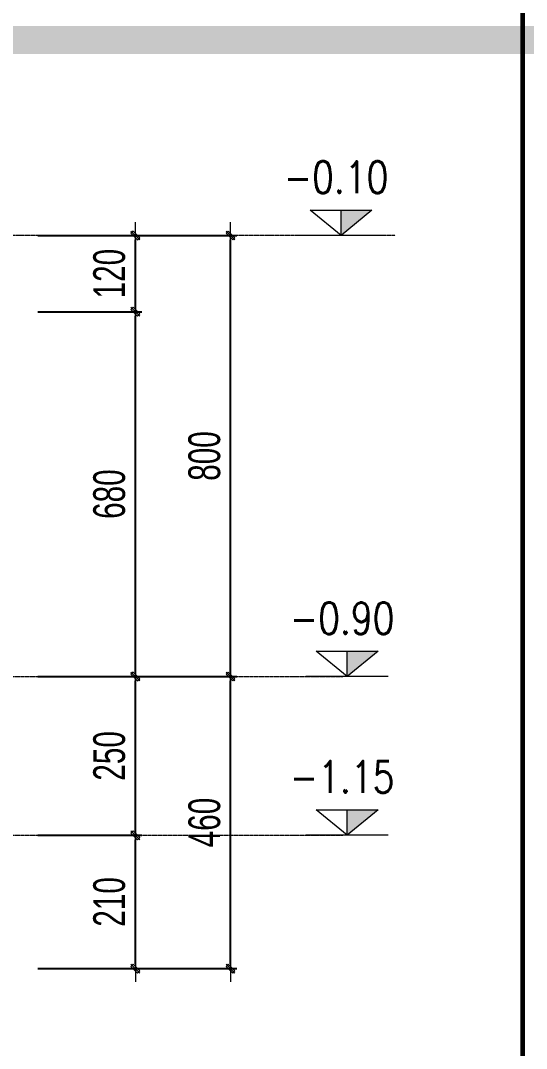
# Model space of a CAD drawing. Header units: millimetres. Extents: x -178395 to 493851, y -561170 to -280028.
# Drawn here: x -74825 to -70845, y -466942 to -458847 of the extents above; entities that cross this region are included whole.
import ezdxf
from ezdxf.enums import TextEntityAlignment as Align

# ---------------------------------------------------------------- set-up
doc = ezdxf.new("R2010")
doc.units = ezdxf.units.MM
doc.header["$MEASUREMENT"] = 0
doc.header["$PDMODE"] = 32
doc.linetypes.add('CENTER', pattern=[2, 1.25, -0.25, 0.25, -0.25])
doc.layers.get('Defpoints').update_dxf_attribs({"color": 1})
for name, color, linetype, lineweight in [('Dim', 252, 'Continuous', 13), ('Khungten_LCDI', 7, 'Continuous', 5), ('LC Dim', 8, 'Continuous', 18), ('LC Net thay', 63, 'Continuous', 25), ('LC Text1', 3, 'Continuous', 20), ('LC Text2', 7, 'Continuous', 25), ('truc', 76, 'CENTER', 9)]:
    doc.layers.add(name, color=color, linetype=linetype, lineweight=lineweight)
doc.layers.add('HATCH', color=7, linetype='Continuous')
doc.styles.add('HOATBIF', font='hoatbif.shx', dxfattribs={"width": 0.7})
doc.styles.add('Khungten', font='VHAVAN.TTF', dxfattribs={"width": 0.9, "height": 5000})
doc.styles.add('LC 1', font='VHAVANB.TTF')
doc.styles.add('T1', font='Vnsimli.shx', dxfattribs={"width": 0.8})
doc.styles.add('Title', font='VHBLACK.TTF', dxfattribs={"width": 0.8})
doc.dimstyles.new('1-100', dxfattribs={"dimscale": 100, "dimtxt": 2.5, "dimasz": 0.35, "dimexe": 0.5, "dimexo": 0, "dimgap": 0.8, "dimtad": 1, "dimdec": 0, "dimzin": 0, "dimdsep": 46, "dimtxsty": 'HOATBIF', "dimblk1": 'DOT', "dimblk2": 'DOT', "dimsah": 1, "dimcen": -1, "dimdle": 1, "dimclrd": 256, "dimclre": 256, "dimclrt": 4, "dimadec": 3, "dimazin": 2, "dimtfac": 0.333333, "dimtdec": 0, "dimtix": 1, "dimtmove": 2, "dimatfit": 3, "dimldrblk": 'DOT', "dimfxl": 1, "dimtvp": 0.833333, "dimtolj": 1, "dimtzin": 0, "dimarcsym": 0})

# ---------------------------------------------------------------- blocks, each defined once
blk = doc.blocks.new('lcdi fix')
at = {"layer": 'Khungten_LCDI', "color": 5, "lineweight": 60}
blk.add_line((36600, 14650), (36600, -14650), dxfattribs=at)
at = {"color": 7, "style": 'Khungten', "width": 0.8}
for tag, p in [('REVISION', (39498.8, -10746.3)), ('NGAYHT', (39546.1, -11609.4))]:
    blk.add_attdef(tag, text='', height=200, dxfattribs=at).set_placement(p, align=Align.CENTER)
at = {"layer": 'LC Text1', "color": 3, "style": 'LC 1', "width": 1.834006}
for tag, p, p2 in [('TENBANVE1', (36912.7, -8885.8), (40339.1, -8885.8)), ('TENBANVE2', (36912.7, -9562.5), (40339.1, -9562.5))]:
    blk.add_attdef(tag, text='', height=250, dxfattribs=at).set_placement(p, p2, align=Align.FIT)
at = {"layer": 'LC Text1', "style": 'Title', "width": 0.7}
blk.add_attdef('SOBANVE', text='', height=250, dxfattribs=at).set_placement((39562, -13896.2), align=Align.CENTER)
blk = doc.blocks.new('DOT')
at = {"layer": 'LC Dim'}
blk.add_line((-3, 0), (3, 0), dxfattribs=at)
at = {"layer": 'LC Dim', "color": 4}
blk.add_line((-1, -1), (1, 1), dxfattribs=at)
blk.add_lwpolyline([(0.5, 1), (-1, -0.5), (-0.5, -1), (1, 0.5)], close=True, dxfattribs=at)
blk = doc.blocks.new('*D634')
at = {"layer": 'Defpoints', "color": 0, "transparency": 16777216}
for p in [(-74690.7, -465263), (-73921.9, -465263), (-74690.7, -466313)]:
    blk.add_point(p, dxfattribs=at)
at = {"layer": 'Dim', "lineweight": -2, "transparency": 16777216}
for p, q in [((-74690.7, -465263), (-73871.9, -465263)), ((-73921.9, -466278), (-73921.9, -465298)), ((-74690.7, -466313), (-73871.9, -466313))]:
    blk.add_line(p, q, dxfattribs=at)
at = {"layer": 'Dim', "lineweight": -2, "transparency": 16777216, "xscale": 35, "yscale": 35, "zscale": 35}
for p, rotation in [((-73921.9, -465263), 90), ((-73921.9, -466313), 270)]:
    blk.add_blockref('DOT', p, dxfattribs=dict(at, rotation=rotation))
at = {"layer": 'Dim', "color": 4, "transparency": 16777216, "insert": (-74126.9, -465788), "char_height": 250, "attachment_point": 5, "rotation": 90, "style": 'HOATBIF'}
blk.add_mtext('\\A1;210', dxfattribs=at)
blk = doc.blocks.new('_Dot')
at = {"color": 0, "linetype": 'ByBlock', "lineweight": -2}
blk.add_line((-0.5, 0), (-1, 0), dxfattribs=at)
at = {"color": 0, "linetype": 'ByBlock', "const_width": 0.5}
blk.add_lwpolyline([(-0.25, 0, 1), (0.25, 0, 1)], format="xyb", close=True, dxfattribs=at)
blk = doc.blocks.new('*D635')
at = {"layer": 'Defpoints', "color": 0, "transparency": 16777216}
for p in [(-74690.7, -464013), (-73921.9, -464013), (-74690.7, -465263)]:
    blk.add_point(p, dxfattribs=at)
at = {"layer": 'Dim', "lineweight": -2, "transparency": 16777216}
for p, q in [((-74690.7, -464013), (-73871.9, -464013)), ((-73921.9, -465228), (-73921.9, -464048)), ((-74690.7, -465263), (-73871.9, -465263))]:
    blk.add_line(p, q, dxfattribs=at)
at = {"layer": 'Dim', "lineweight": -2, "transparency": 16777216, "xscale": 35, "yscale": 35, "zscale": 35}
for p, rotation in [((-73921.9, -464013), 90), ((-73921.9, -465263), 270)]:
    blk.add_blockref('DOT', p, dxfattribs=dict(at, rotation=rotation))
at = {"layer": 'Dim', "color": 4, "transparency": 16777216, "insert": (-74126.9, -464638), "char_height": 250, "attachment_point": 5, "rotation": 90, "style": 'HOATBIF'}
blk.add_mtext('\\A1;250', dxfattribs=at)
blk = doc.blocks.new('Caodo1')
at = {"layer": 'LC Text1'}
blk.add_hatch(color=4, dxfattribs=at).paths.add_polyline_path([(0, 200.2), (0, 0), (243.4, 200.2)])
at = {"layer": 'LC Text1', "color": 4}
for p, q in [((0, 0), (0, 200.2)), ((323.6, 0), (-323.6, 0))]:
    blk.add_line(p, q, dxfattribs=at)
blk.add_lwpolyline([(-243.4, 200.2), (243.4, 200.2), (0, 0), (0, 0)], close=True, dxfattribs=at)
at = {"layer": 'LC Text1', "color": 4, "style": 'T1', "width": 0.8}
blk.add_attdef('%%P0,00', text='', height=250, dxfattribs=at).set_placement((-39, 459.5), align=Align.MIDDLE_CENTER)
blk = doc.blocks.new('*D636')
at = {"layer": 'Defpoints', "color": 0, "transparency": 16777216}
for p in [(-74690.7, -461140), (-73921.9, -461140), (-74690.7, -464013)]:
    blk.add_point(p, dxfattribs=at)
at = {"layer": 'Dim', "lineweight": -2, "transparency": 16777216}
for p, q in [((-74690.7, -461140), (-73871.9, -461140)), ((-73921.9, -463978), (-73921.9, -461175)), ((-74690.7, -464013), (-73871.9, -464013))]:
    blk.add_line(p, q, dxfattribs=at)
at = {"layer": 'Dim', "lineweight": -2, "transparency": 16777216, "xscale": 35, "yscale": 35, "zscale": 35}
for p, rotation in [((-73921.9, -461140), 90), ((-73921.9, -464013), 270)]:
    blk.add_blockref('DOT', p, dxfattribs=dict(at, rotation=rotation))
at = {"layer": 'Dim', "color": 4, "transparency": 16777216, "insert": (-74126.9, -462576.5), "char_height": 250, "attachment_point": 5, "rotation": 90, "style": 'HOATBIF'}
blk.add_mtext('\\A1;680', dxfattribs=at)
blk = doc.blocks.new('*D637')
at = {"layer": 'Defpoints', "color": 0, "transparency": 16777216}
for p in [(-74690.7, -460540), (-73921.9, -460540), (-74690.7, -461140)]:
    blk.add_point(p, dxfattribs=at)
at = {"layer": 'Dim', "lineweight": -2, "transparency": 16777216}
for p, q in [((-74690.7, -460540), (-73871.9, -460540)), ((-73921.9, -461105), (-73921.9, -460575)), ((-74690.7, -461140), (-73871.9, -461140))]:
    blk.add_line(p, q, dxfattribs=at)
at = {"layer": 'Dim', "lineweight": -2, "transparency": 16777216, "xscale": 35, "yscale": 35, "zscale": 35}
for p, rotation in [((-73921.9, -460540), 90), ((-73921.9, -461140), 270)]:
    blk.add_blockref('DOT', p, dxfattribs=dict(at, rotation=rotation))
at = {"layer": 'Dim', "color": 4, "transparency": 16777216, "insert": (-74126.9, -460840), "char_height": 250, "attachment_point": 5, "rotation": 90, "style": 'HOATBIF'}
blk.add_mtext('\\A1;120', dxfattribs=at)
blk = doc.blocks.new('*D638')
at = {"layer": 'Defpoints', "color": 0, "transparency": 16777216}
for p in [(-74690.7, -464013), (-73173.2, -464013), (-74690.7, -466313)]:
    blk.add_point(p, dxfattribs=at)
at = {"layer": 'Dim', "lineweight": -2, "transparency": 16777216}
for p, q in [((-74690.7, -464013), (-73123.2, -464013)), ((-73173.2, -466278), (-73173.2, -464048)), ((-74690.7, -466313), (-73123.2, -466313))]:
    blk.add_line(p, q, dxfattribs=at)
at = {"layer": 'Dim', "lineweight": -2, "transparency": 16777216, "xscale": 35, "yscale": 35, "zscale": 35}
for p, rotation in [((-73173.2, -464013), 90), ((-73173.2, -466313), 270)]:
    blk.add_blockref('DOT', p, dxfattribs=dict(at, rotation=rotation))
at = {"layer": 'Dim', "color": 4, "transparency": 16777216, "insert": (-73378.2, -465163), "char_height": 250, "attachment_point": 5, "rotation": 90, "style": 'HOATBIF'}
blk.add_mtext('\\A1;460', dxfattribs=at)
blk = doc.blocks.new('*D639')
at = {"layer": 'Defpoints', "color": 0, "transparency": 16777216}
for p in [(-74690.7, -460540), (-73173.2, -460540), (-74690.7, -464013)]:
    blk.add_point(p, dxfattribs=at)
at = {"layer": 'Dim', "lineweight": -2, "transparency": 16777216}
for p, q in [((-74690.7, -460540), (-73123.2, -460540)), ((-73173.2, -463978), (-73173.2, -460575)), ((-74690.7, -464013), (-73123.2, -464013))]:
    blk.add_line(p, q, dxfattribs=at)
at = {"layer": 'Dim', "lineweight": -2, "transparency": 16777216, "xscale": 35, "yscale": 35, "zscale": 35}
for p, rotation in [((-73173.2, -460540), 90), ((-73173.2, -464013), 270)]:
    blk.add_blockref('DOT', p, dxfattribs=dict(at, rotation=rotation))
at = {"layer": 'Dim', "color": 4, "transparency": 16777216, "insert": (-73378.2, -462276.5), "char_height": 250, "attachment_point": 5, "rotation": 90, "style": 'HOATBIF'}
blk.add_mtext('\\A1;800', dxfattribs=at)

msp = doc.modelspace()

# ---------------------------------------------------------------- hatches: boundary and pattern name
at = {"layer": 'HATCH', "ltscale": 750}
h = msp.add_hatch(dxfattribs=at)
h.set_pattern_fill('ANSI31', color=256)
h.set_pattern_definition([(45, (0, 0), (-0.088388347648, 0.088388347648), [])])
edge = h.paths.add_edge_path()
edge.add_line((-102174, -459940.5), (-102174, -458890.5))
edge.add_line((-102174, -458890.5), (-59954, -458890.5))
edge.add_line((-59954, -458890.5), (-59954, -459940.5))
edge.add_line((-60174, -459940.5), (-60174, -459110.5))
edge.add_line((-60174, -459110.5), (-101954, -459110.5))
edge.add_line((-101954, -459110.5), (-101954, -459940.5))

# ---------------------------------------------------------------- linework, layer by layer
at = {"layer": 'truc'}
for p, q in [((-71877.3, -460540), (-77283.6, -460540)), ((-75611.2, -464013), (-72288.7, -464013)), ((-75611.2, -465263), (-72288.7, -465263))]:
    msp.add_line(p, q, dxfattribs=at)

# ---------------------------------------------------------------- block references
at = {"layer": 'LC Net thay'}
msp.add_blockref('lcdi fix', (-107474.7, -465515.4), dxfattribs=at)
at = {"layer": 'LC Text1'}
ref = msp.add_blockref('Caodo1', (-72303.6, -460540), dxfattribs=at)
ref.add_attrib('%%P0,00', '-0.10', dxfattribs={"layer": 'LC Text2', "height": 250, "style": 'T1', "width": 0.8}).set_placement((-72342.6, -460080.5), align=Align.MIDDLE_CENTER)
ref = msp.add_blockref('Caodo1', (-72255.9, -464013.8), dxfattribs=at)
ref.add_attrib('%%P0,00', '-0.90', dxfattribs={"layer": 'LC Text2', "height": 250, "style": 'T1', "width": 0.8}).set_placement((-72294.9, -463554.3), align=Align.MIDDLE_CENTER)
ref = msp.add_blockref('Caodo1', (-72255.9, -465263), dxfattribs=at)
ref.add_attrib('%%P0,00', '-1.15', dxfattribs={"layer": 'LC Text2', "height": 250, "style": 'T1', "width": 0.8}).set_placement((-72294.9, -464803.5), align=Align.MIDDLE_CENTER)

# ---------------------------------------------------------------- dimensions: what is measured, and where the dimension line sits
at = {"layer": 'Dim'}
for base, p1, p2, picture, middle in [((-73921.9, -460540), (-74690.7, -461140), (-74690.7, -460540), '*D637', (-74126.9, -460840)), ((-73921.9, -464013), (-74690.7, -465263), (-74690.7, -464013), '*D635', (-74126.9, -464638)), ((-73173.2, -464013), (-74690.7, -466313), (-74690.7, -464013), '*D638', (-73378.2, -465163)), ((-73921.9, -465263), (-74690.7, -466313), (-74690.7, -465263), '*D634', (-74126.9, -465788))]:
    dim = msp.add_linear_dim(base=base, p1=p1, p2=p2, angle=90, dimstyle='1-100', override={"dimlfac": 0.2}, dxfattribs=at)
    dim.commit()
    dim.dimension.update_dxf_attribs({"geometry": picture, "text_midpoint": middle})
for base, p2, text, picture, middle in [((-73173.2, -460540), (-74690.7, -460540), '800', '*D639', (-73378.2, -462276.5)), ((-73921.9, -461140), (-74690.7, -461140), '680', '*D636', (-74126.9, -462576.5))]:
    dim = msp.add_linear_dim(base=base, p1=(-74690.7, -464013), p2=p2, angle=90, text=text, dimstyle='1-100', override={"dimlfac": 0.2}, dxfattribs=at)
    dim.commit()
    dim.dimension.update_dxf_attribs({"geometry": picture, "text_midpoint": middle})

doc.saveas('drawing.dxf')
